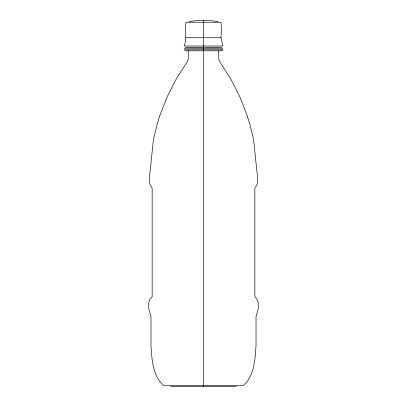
<?xml version="1.0" encoding="UTF-8"?>
<svg xmlns="http://www.w3.org/2000/svg" width="407" height="407" viewBox="0 0 407 407"><rect width="100%" height="100%" fill="white"/><g stroke="black" fill="none" stroke-linecap="round" stroke-linejoin="round"><path stroke-width="0.61" d="M220.96 37.383L221.581 29.808L220.96 22.237L186.04 22.237C184.213 30.174 187.525 38.314 184.152 46.006L222.848 46.006L220.96 37.383L186.04 37.383M188.996 21.657C198.57 19.938 208.43 19.938 218.004 21.657M185.399 47.268L221.601 47.268M184.147 48.209L222.853 48.209M170.558 386.65L236.442 386.65M218.747 50.829L218.747 58.72L219.566 61.437L230.413 78.348L239.57 96.25L246.957 114.978L249.959 124.593L253.561 139.459L257.417 176.175L257.417 182.799L256.558 185.506L254.848 188.146L254.848 296.698L257.092 299.298L258.236 302.549L258.236 308.857L256.028 316.422L256.028 345.772C255.062 359.396 254.355 376.17 243.147 385.704L163.853 385.704C152.645 376.17 151.938 359.396 150.972 345.772L150.972 316.422L148.764 308.857L148.764 302.549L149.908 299.298L152.152 296.698L152.152 188.146L150.442 185.506L149.583 182.799L149.583 176.175L153.439 139.459L157.041 124.593L160.043 114.978L167.43 96.25L176.587 78.348L187.434 61.437L188.253 58.72L188.253 50.829M203.5 20.35L203.5 386.65M222.853 49.786L220.93 50.829L186.07 50.829L184.147 49.786L222.853 49.786"/></g></svg>
